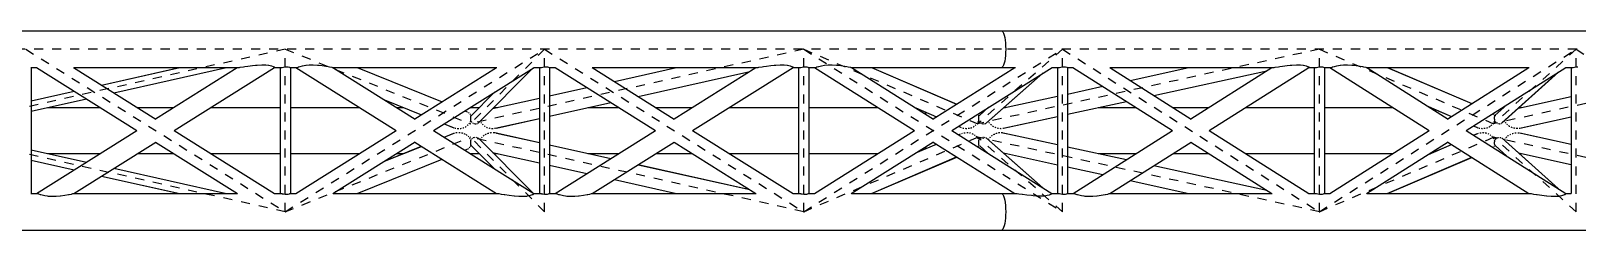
# Model space of a CAD drawing. Header units: millimetres. Extents: x 149919 to 150445, y 136651 to 136866.
# Drawn here: x 150408.03 to 150425.13, y 136757.47 to 136759.68 of the extents above; entities that cross this region are included whole.
import ezdxf

# ---------------------------------------------------------------- set-up
doc = ezdxf.new("R2010")
doc.units = ezdxf.units.MM
doc.header["$LTSCALE"] = 0.25
doc.linetypes.add('CENTER', pattern=[50.8, 31.75, -6.35, 6.35, -6.35])
doc.linetypes.add('XKITLINE00', pattern=[0])

# ---------------------------------------------------------------- blocks, each defined once
blk = doc.blocks.new('çatıı')
at = {"color": 8, "linetype": 'XKITLINE00'}
for p, q in [((26261.4, 10930.6), (27695.3, 10930.6)), ((27695.3, 10930.6), (27696.2, 10930.3)), ((27695.3, 10930.6), (27696.2, 10930.3)), ((27695.3, 10930.6), (29067.3, 10930.6)), ((27696.2, 10930.3), (27697, 10929.4)), ((27696.2, 10930.3), (27697, 10929.4)), ((27697, 10929.4), (27697.7, 10927.9)), ((27697, 10929.4), (27697.7, 10927.9)), ((27697.7, 10927.9), (27698.4, 10925.8)), ((27697.7, 10927.9), (27698.4, 10925.8)), ((27698.4, 10925.8), (27699, 10923.3)), ((27699, 10923.3), (27699.5, 10920.4)), ((27699.5, 10920.4), (27699.8, 10917.2)), ((27699.8, 10917.2), (27700, 10913.8)), ((27700, 10913.8), (27700.1, 10910.3)), ((27698.4, 10894.7), (27697.7, 10892.7)), ((27698.4, 10894.7), (27697.7, 10892.7)), ((27699, 10897.2), (27698.4, 10894.7)), ((27699.5, 10900.1), (27699, 10897.2)), ((27699.8, 10903.3), (27699.5, 10900.1)), ((27700, 10906.7), (27699.8, 10903.3)), ((27700.1, 10910.3), (27700, 10906.7)), ((26621.7, 10890.1), (26622, 10890)), ((26622, 10890.1), (26622, 10750.5)), ((26622, 10890), (26628.3, 10890)), ((26622, 10890), (26622, 10750.6)), ((26628.1, 10890), (26739.1, 10820.3)), ((26669.1, 10890), (26759.9, 10833)), ((26669.2, 10890), (26850.8, 10890)), ((26699.9, 10870.6), (26786.3, 10890)), ((26700, 10870.6), (26786.4, 10890)), ((26713.6, 10862.1), (26838.3, 10890)), ((26759.7, 10833.2), (26850.1, 10889.9)), ((26780.2, 10820.3), (26891.2, 10889.9)), ((26850.1, 10889.9), (26850.2, 10890)), ((26850.1, 10889.9), (26850.2, 10889.9)), ((26850.2, 10889.9), (26851.1, 10890)), ((26851.1, 10890), (26852.6, 10890.2)), ((26852.6, 10890.2), (26853.4, 10890.4)), ((26853.4, 10890.4), (26857.1, 10890.9)), ((26857.1, 10890.9), (26858.5, 10891.1)), ((26858.5, 10891.1), (26861.7, 10891.7)), ((26861.7, 10891.7), (26866.8, 10892.3)), ((26866.8, 10892.3), (26870.2, 10892.6)), ((26870.2, 10892.6), (26872.1, 10892.8)), ((26872.1, 10892.8), (26877.1, 10893.1)), ((26877.1, 10893.1), (26881.5, 10893)), ((26881.5, 10893), (26884.6, 10892.6)), ((26884.6, 10892.6), (26885, 10892.6)), ((26885, 10892.6), (26887.9, 10892)), ((26887.9, 10892), (26889.7, 10891.3)), ((26889.7, 10891.3), (26889.8, 10891.1)), ((26889.8, 10891.1), (26890.9, 10890.7)), ((26890.9, 10890.7), (26891.1, 10890.2)), ((26891.1, 10890.2), (26891.3, 10890.1)), ((26891.3, 10890.1), (26891.2, 10889.9)), ((26891.2, 10890), (26897.6, 10890)), ((26897.4, 10890), (26897.4, 10750.6)), ((26897.4, 10890), (26897.4, 10750.6)), ((26897.4, 10890), (26897.6, 10889.9)), ((26897.6, 10889.9), (26898.4, 10890.1)), ((26897.6, 10889.9), (26897.6, 10889.9)), ((26898.4, 10890.1), (26899.6, 10890.2)), ((26899.6, 10890.2), (26899.7, 10890.2)), ((26899.7, 10890.2), (26901.3, 10890.5)), ((26901.3, 10890.5), (26903.1, 10890.7)), ((26903.1, 10890.7), (26904.8, 10890.8)), ((26904.8, 10890.8), (26906.4, 10890.6)), ((26906.4, 10890.6), (26907.7, 10890.4)), ((26907.7, 10890.4), (26908.1, 10890.2)), ((26908.1, 10890.2), (26908.5, 10890.1)), ((26908.5, 10890.1), (26908.8, 10890)), ((26908.8, 10890.1), (26908.8, 10750.5)), ((26908.8, 10890), (26915.4, 10890)), ((26908.8, 10890), (26908.8, 10750.6)), ((26914.8, 10890), (27025.9, 10820.3)), ((26914.9, 10890), (26915.2, 10889.9)), ((26915.2, 10889.9), (26916.2, 10890.1)), ((26915.2, 10889.9), (26915.2, 10889.9)), ((26916.2, 10890.1), (26916.6, 10890.2)), ((26916.6, 10890.2), (26917.7, 10890.7)), ((26917.7, 10890.7), (26919.6, 10891.1)), ((26919.6, 10891.1), (26919.8, 10891.3)), ((26919.8, 10891.3), (26922.4, 10892)), ((26922.4, 10892), (26925.8, 10892.6)), ((26925.8, 10892.6), (26926.3, 10892.6)), ((26926.3, 10892.6), (26929.6, 10893)), ((26929.6, 10893), (26934.1, 10893.1)), ((26934.1, 10893.1), (26939, 10892.8)), ((26939, 10892.8), (26940.7, 10892.6)), ((26940.7, 10892.6), (26943.8, 10892.3)), ((26943.8, 10892.3), (26948.2, 10891.7)), ((26948.2, 10891.7), (26950.8, 10891.1)), ((26950.8, 10891.1), (26952, 10890.9)), ((26952, 10890.9), (26954.6, 10890.4)), ((26954.6, 10890.4), (26955.1, 10890.2)), ((26955.1, 10890.2), (26955.9, 10890)), ((26955.9, 10890), (27046.9, 10832.9)), ((26956, 10890), (27137.2, 10890)), ((26982.8, 10890), (27076.7, 10852.2)), ((27046.5, 10833.2), (27136.9, 10890)), ((27067, 10820.3), (27178.3, 10890.1)), ((27176.9, 10889.3), (27116.8, 10828.7)), ((27177, 10889.3), (27117.6, 10829.5)), ((27178.1, 10890), (27184.4, 10890)), ((27184.2, 10890), (27184.2, 10750.6)), ((27184.2, 10890), (27184.2, 10750.6)), ((27184.2, 10890), (27184.4, 10889.9)), ((27184.4, 10889.9), (27185.2, 10890.1)), ((27184.4, 10889.9), (27184.4, 10889.9)), ((27185.2, 10890.1), (27186.4, 10890.2)), ((27186.4, 10890.2), (27186.5, 10890.2)), ((27186.5, 10890.2), (27188.1, 10890.5)), ((27188.1, 10890.5), (27189.9, 10890.7)), ((27189.9, 10890.7), (27191.6, 10890.8)), ((27191.6, 10890.8), (27193.2, 10890.6)), ((27193.2, 10890.6), (27194.5, 10890.4)), ((27194.5, 10890.4), (27194.9, 10890.2)), ((27194.9, 10890.2), (27195.3, 10890.1)), ((27195.3, 10890.1), (27195.6, 10890)), ((27195.6, 10890.1), (27195.6, 10750.5)), ((27195.6, 10890), (27201.9, 10890)), ((27195.6, 10890), (27195.6, 10750.6)), ((27201.6, 10890), (27312.7, 10820.3)), ((27242.7, 10890), (27333.5, 10833)), ((27242.7, 10890), (27424.3, 10890)), ((27267.2, 10874.6), (27335.8, 10890)), ((27293.5, 10858.1), (27417, 10885.8)), ((27293.5, 10858.1), (27416.9, 10885.7)), ((27333.2, 10833.2), (27423.7, 10889.9)), ((27353.8, 10820.3), (27464.8, 10889.9)), ((27423.7, 10889.9), (27423.8, 10890)), ((27423.7, 10889.9), (27423.8, 10889.9)), ((27423.8, 10889.9), (27424.7, 10890)), ((27424.7, 10890), (27426.2, 10890.2)), ((27426.2, 10890.2), (27427, 10890.4)), ((27427, 10890.4), (27430.7, 10890.9)), ((27430.7, 10890.9), (27432.1, 10891.1)), ((27432.1, 10891.1), (27435.3, 10891.7)), ((27435.3, 10891.7), (27440.4, 10892.3)), ((27440.4, 10892.3), (27443.8, 10892.6)), ((27443.8, 10892.6), (27445.7, 10892.8)), ((27445.7, 10892.8), (27450.7, 10893.1)), ((27450.7, 10893.1), (27455.1, 10893)), ((27455.1, 10893), (27458.2, 10892.6)), ((27458.2, 10892.6), (27458.6, 10892.6)), ((27458.6, 10892.6), (27461.5, 10892)), ((27461.5, 10892), (27463.3, 10891.3)), ((27463.3, 10891.3), (27463.4, 10891.1)), ((27463.4, 10891.1), (27464.5, 10890.7)), ((27464.5, 10890.7), (27464.7, 10890.2)), ((27464.7, 10890.2), (27464.9, 10890.1)), ((27464.9, 10890.1), (27464.8, 10889.9)), ((27464.8, 10890), (27471.2, 10890)), ((27470.9, 10890), (27470.9, 10750.6)), ((27470.9, 10890), (27470.9, 10750.6)), ((27471, 10890), (27471.2, 10889.9)), ((27471.2, 10889.9), (27472, 10890.1)), ((27471.2, 10889.9), (27471.2, 10889.9)), ((27472, 10890.1), (27473.2, 10890.2)), ((27473.2, 10890.2), (27473.3, 10890.2)), ((27473.3, 10890.2), (27474.9, 10890.5)), ((27474.9, 10890.5), (27476.6, 10890.7)), ((27476.6, 10890.7), (27478.4, 10890.8)), ((27478.4, 10890.8), (27480, 10890.6)), ((27480, 10890.6), (27481.3, 10890.4)), ((27481.3, 10890.4), (27481.7, 10890.2)), ((27481.7, 10890.2), (27482.1, 10890.1)), ((27482.1, 10890.1), (27482.3, 10890)), ((27482.3, 10890.1), (27482.3, 10750.5)), ((27482.3, 10890), (27489, 10890)), ((27482.3, 10890), (27482.3, 10750.6)), ((27488.4, 10890), (27599.2, 10820.3)), ((27488.5, 10890), (27488.8, 10889.9)), ((27488.8, 10889.9), (27489.8, 10890.1)), ((27488.8, 10889.9), (27488.8, 10889.9)), ((27489.8, 10890.1), (27490.2, 10890.1)), ((27490.2, 10890.1), (27491.3, 10890.6)), ((27491.3, 10890.6), (27493.1, 10891)), ((27493.1, 10891), (27493.5, 10891.2)), ((27493.5, 10891.2), (27496.2, 10891.9)), ((27496.2, 10891.9), (27499.6, 10892.5)), ((27499.6, 10892.5), (27503.5, 10892.9)), ((27503.5, 10892.9), (27508, 10893)), ((27508, 10893), (27512.9, 10892.7)), ((27512.9, 10892.7), (27514.3, 10892.5)), ((27514.3, 10892.5), (27517.6, 10892.2)), ((27517.6, 10892.2), (27522.1, 10891.5)), ((27522.1, 10891.5), (27524.3, 10891)), ((27524.3, 10891), (27525.8, 10890.8)), ((27525.8, 10890.8), (27528.3, 10890.3)), ((27528.3, 10890.3), (27528.7, 10890.1)), ((27528.7, 10890.1), (27529.4, 10890)), ((27529.4, 10890), (27620.3, 10832.9)), ((27529.5, 10890), (27695.3, 10890)), ((27551.6, 10890), (27645.8, 10849.6)), ((27551.8, 10890), (27645.9, 10849.6)), ((27619.7, 10833.2), (27710, 10890)), ((27640.3, 10820.3), (27751.3, 10890.1)), ((27678.4, 10828.5), (27741.3, 10883.8)), ((27678.8, 10828.7), (27741.6, 10884)), ((27695.3, 10890), (27696.2, 10890.3)), ((27695.3, 10890), (27696.2, 10890.3)), ((27695.3, 10890), (27710.8, 10890)), ((27697, 10891.2), (27696.2, 10890.3)), ((27697, 10891.2), (27696.2, 10890.3)), ((27697.7, 10892.7), (27697, 10891.2)), ((27697.7, 10892.7), (27697, 10891.2)), ((27751.1, 10890), (27757.4, 10890)), ((27757.2, 10890), (27757.2, 10750.6)), ((27757.2, 10890), (27757.4, 10889.9)), ((27757.2, 10890), (27757.2, 10750.6)), ((27757.4, 10889.9), (27758.2, 10890)), ((27757.4, 10889.9), (27757.4, 10889.9)), ((27758.2, 10890), (27759.5, 10890.2)), ((27759.5, 10890.2), (27761.1, 10890.5)), ((27761.1, 10890.5), (27762.9, 10890.7)), ((27762.9, 10890.7), (27764.6, 10890.8)), ((27764.6, 10890.8), (27766.2, 10890.7)), ((27766.2, 10890.7), (27767.5, 10890.4)), ((27767.5, 10890.4), (27768, 10890.2)), ((27768, 10890.2), (27768.3, 10890.2)), ((27768.3, 10890.2), (27768.6, 10890)), ((27768.6, 10890.1), (27768.6, 10750.4)), ((27768.6, 10890), (27768.6, 10750.5)), ((27768.6, 10890), (27774.7, 10890)), ((27774.5, 10890), (27884.5, 10820.3)), ((27815.2, 10890), (27905.2, 10833)), ((27815.3, 10890), (27995.2, 10890)), ((27837.7, 10875.8), (27902.7, 10890)), ((27864, 10859.1), (27989, 10886.4)), ((27864, 10859.1), (27988.9, 10886.4)), ((27904.9, 10833.2), (27994.5, 10889.9)), ((27925.3, 10820.3), (28035.3, 10889.9)), ((27994.5, 10889.9), (27994.6, 10890)), ((27994.5, 10889.9), (27994.6, 10889.9)), ((27994.6, 10889.9), (27995.6, 10890)), ((27995.6, 10890), (27997.2, 10890.2)), ((27997.2, 10890.2), (27998, 10890.4)), ((27998, 10890.4), (28001.7, 10890.9)), ((28001.7, 10890.9), (28003.2, 10891.1)), ((28003.2, 10891.1), (28006.3, 10891.7)), ((28006.3, 10891.7), (28011.5, 10892.3)), ((28011.5, 10892.3), (28014.8, 10892.6)), ((28014.8, 10892.6), (28016.7, 10892.8)), ((28016.7, 10892.8), (28021.7, 10893.1)), ((28021.7, 10893.1), (28026.1, 10893)), ((28026.1, 10893), (28029.1, 10892.6)), ((28029.1, 10892.6), (28029.5, 10892.6)), ((28029.5, 10892.6), (28032.3, 10892)), ((28032.3, 10892), (28034, 10891.3)), ((28034, 10891.3), (28034.1, 10891.1)), ((28034.1, 10891.1), (28035.2, 10890.7)), ((28035.2, 10890.7), (28035.3, 10890.2)), ((28035.3, 10890.2), (28035.5, 10890.1)), ((28035.3, 10889.9), (28035.5, 10890.1)), ((28035.3, 10890), (28041.5, 10890)), ((28041.3, 10890), (28041.3, 10750.6)), ((28041.3, 10890), (28041.3, 10750.6)), ((28041.4, 10890), (28041.5, 10889.9)), ((28041.5, 10889.9), (28041.6, 10889.9)), ((28041.6, 10889.9), (28042.4, 10890)), ((28042.4, 10890), (28043.7, 10890.2)), ((28043.7, 10890.2), (28045.2, 10890.5)), ((28045.2, 10890.5), (28047, 10890.7)), ((28047, 10890.7), (28048.8, 10890.8)), ((28048.8, 10890.8), (28050.4, 10890.7)), ((28050.4, 10890.7), (28051.6, 10890.4)), ((28051.6, 10890.4), (28052.2, 10890.2)), ((28052.2, 10890.2), (28052.4, 10890.2)), ((28052.4, 10890.2), (28052.7, 10890)), ((28052.7, 10890.1), (28052.7, 10750.4)), ((28052.7, 10890), (28052.7, 10750.5)), ((28052.7, 10890), (28059.3, 10890)), ((28058.6, 10890), (28168.6, 10820.3)), ((28058.7, 10890), (28059.1, 10889.9)), ((28059.1, 10889.9), (28060.1, 10890.1)), ((28059.1, 10889.9), (28059.1, 10889.9)), ((28060.1, 10890.1), (28060.6, 10890.2)), ((28060.6, 10890.2), (28061.7, 10890.7)), ((28061.7, 10890.7), (28063.6, 10891.1)), ((28063.6, 10891.1), (28063.9, 10891.3)), ((28063.9, 10891.3), (28066.5, 10892)), ((28066.5, 10892), (28069.9, 10892.6)), ((28069.9, 10892.6), (28070.4, 10892.6)), ((28070.4, 10892.6), (28073.7, 10893)), ((28073.7, 10893), (28078.2, 10893.1)), ((28078.2, 10893.1), (28083, 10892.8)), ((28083, 10892.8), (28084.7, 10892.6)), ((28084.7, 10892.6), (28087.7, 10892.3)), ((28087.7, 10892.3), (28092.1, 10891.7)), ((28092.1, 10891.7), (28094.6, 10891.1)), ((28094.6, 10891.1), (28095.8, 10890.9)), ((28095.8, 10890.9), (28098.3, 10890.4)), ((28098.3, 10890.4), (28098.7, 10890.2)), ((28098.7, 10890.2), (28099.4, 10890)), ((28099.4, 10890), (28189.6, 10832.9)), ((28099.5, 10890), (28279, 10890)), ((28122.1, 10890), (28215.5, 10850)), ((28122.3, 10890), (28215.6, 10850)), ((28189.1, 10833.2), (28278.7, 10890)), ((28209.5, 10820.3), (28319.8, 10890.1)), ((28249, 10828.6), (28311.2, 10884.7)), ((28249.4, 10828.9), (28311.5, 10884.8)), ((28319.6, 10890), (28325.7, 10890)), ((28325.5, 10890), (28325.7, 10889.9)), ((28325.5, 10890), (28325.5, 10750.6)), ((28325.5, 10890), (28325.5, 10750.6)), ((28325.7, 10889.9), (28326.6, 10890)), ((28325.7, 10889.9), (28325.7, 10889.9)), ((28326.6, 10890), (28327.8, 10890.2)), ((28327.8, 10890.2), (28329.4, 10890.5)), ((28329.4, 10890.5), (28331.2, 10890.7)), ((28331.2, 10890.7), (28332.9, 10890.8)), ((26622, 10853.2), (26669.7, 10863.9)), ((26622, 10853.2), (26669.7, 10863.9)), ((27134.6, 10862.7), (27108.4, 10836.3)), ((27195.6, 10858.6), (27236.9, 10867.8)), ((27768.6, 10860.7), (27807.4, 10869.2)), ((26622, 10841.6), (26683.3, 10855.3)), ((26640.3, 10845.7), (26698.6, 10845.7)), ((26739.7, 10845.7), (26779.6, 10845.7)), ((26820.7, 10845.7), (26897.4, 10845.7)), ((26908.8, 10845.7), (26985.4, 10845.7)), ((27012.8, 10854.3), (27053.8, 10837.8)), ((27012.9, 10854.2), (27053.8, 10837.8)), ((27026.6, 10845.7), (27034.2, 10845.7)), ((27107.5, 10845.7), (27117.7, 10845.7)), ((27132.5, 10844.5), (27184.2, 10856)), ((27133.7, 10845.7), (27137.8, 10845.7)), ((27195.6, 10836.2), (27263.2, 10851.3)), ((27195.6, 10836.2), (27263.2, 10851.3)), ((27238, 10845.7), (27272.2, 10845.7)), ((27313.3, 10845.7), (27353.2, 10845.7)), ((27394.3, 10845.7), (27470.9, 10845.7)), ((27482.3, 10845.7), (27558.8, 10845.7)), ((27600.7, 10845.2), (27623.4, 10835.5)), ((27671, 10837), (27681.2, 10846)), ((27680.7, 10845.7), (27680.8, 10845.7)), ((27697.5, 10845.2), (27757.2, 10858.2)), ((27698.1, 10845.7), (27699.8, 10845.7)), ((27768.6, 10838.3), (27833.6, 10852.5)), ((27768.6, 10838.3), (27833.7, 10852.5)), ((27802.4, 10845.7), (27844.4, 10845.7)), ((27885.2, 10845.7), (27924.6, 10845.7)), ((27965.4, 10845.7), (28041.3, 10845.7)), ((28052.7, 10845.7), (28128.5, 10845.7)), ((28167.7, 10846.8), (28193.2, 10835.9)), ((28168.1, 10846.5), (28193.1, 10835.8)), ((28169.4, 10845.7), (28170.1, 10845.7)), ((28241.6, 10837.1), (28254.5, 10848.8)), ((28249.6, 10845.7), (28251.1, 10845.7)), ((28267.4, 10845), (28325.5, 10857.8)), ((28268.1, 10845.7), (28270.2, 10845.7)), ((27078.8, 10827.7), (27088.2, 10823.9)), ((27078.9, 10827.7), (27089.7, 10823.4)), ((27101.7, 10842.1), (27104.3, 10841)), ((27104.3, 10841), (27104.8, 10840.8)), ((27104.4, 10825.7), (27104.9, 10826.1)), ((27105, 10826.1), (27104.9, 10826.1)), ((27105.4, 10826.5), (27105, 10826.1)), ((27105.7, 10840.2), (27106.2, 10839.9)), ((27106.2, 10839.9), (27106.4, 10839.6)), ((27106.7, 10828), (27106.3, 10827.5)), ((27106.4, 10839.6), (27106.5, 10839.6)), ((27107, 10828.5), (27106.7, 10828)), ((27107.2, 10838.8), (27107.6, 10838.4)), ((27107.6, 10838.4), (27107.8, 10838)), ((27107.8, 10829.9), (27107.6, 10829.6)), ((27107.9, 10830.1), (27107.8, 10829.9)), ((27108, 10834.9), (27107.9, 10834.3)), ((27107.9, 10834.3), (27107.9, 10833.8)), ((27107.9, 10833.8), (27107.9, 10833.6)), ((27107.9, 10833.6), (27107.9, 10833.4)), ((27107.9, 10833.4), (27108, 10832.7)), ((27108.1, 10830.7), (27107.9, 10830.1)), ((27108.1, 10835.5), (27108, 10835.3)), ((27108, 10835.3), (27108, 10835.1)), ((27108, 10835.1), (27108, 10834.9)), ((27108, 10833), (27108, 10832.6)), ((27108, 10832.5), (27108, 10832)), ((27108, 10832), (27108.1, 10831.6)), ((27108.2, 10835.7), (27108.1, 10835.5)), ((27108.1, 10831.7), (27108.1, 10831.5)), ((27108.1, 10831.5), (27108.4, 10830.8)), ((27108.2, 10837.1), (27108.4, 10836.8)), ((27108.3, 10836.1), (27108.2, 10835.7)), ((27108.2, 10831.2), (27108.4, 10830.8)), ((27108.4, 10836.2), (27108.3, 10836.1)), ((27108.4, 10836.8), (27108.5, 10836.6)), ((27108.4, 10836.3), (27108.4, 10836.2)), ((27108.5, 10836.6), (27108.5, 10836.4)), ((27108.8, 10830.1), (27108.9, 10829.9)), ((27108.9, 10829.9), (27109, 10829.9)), ((27109, 10829.9), (27109.5, 10829.5)), ((27110.1, 10828.9), (27110.3, 10828.7)), ((27110.3, 10828.7), (27110.9, 10828.4)), ((27111.7, 10828), (27111.9, 10827.9)), ((27111.9, 10827.9), (27112.5, 10827.8)), ((27113.4, 10827.7), (27113.6, 10827.7)), ((27113.6, 10827.7), (27114.2, 10827.8)), ((27115.1, 10827.9), (27115.3, 10827.9)), ((27115.3, 10827.9), (27115.9, 10828.2)), ((27116.6, 10828.6), (27116.8, 10828.7)), ((27118.7, 10830.6), (27118.7, 10830.5)), ((27119.4, 10829.4), (27119.7, 10828.9)), ((27119.7, 10828.9), (27120.2, 10828.4)), ((27121.1, 10827.3), (27121.6, 10826.8)), ((27121.6, 10826.8), (27122.2, 10826.4)), ((27135.3, 10822.7), (27184.2, 10833.7)), ((27136.7, 10823), (27184.2, 10833.6)), ((27610.9, 10840.8), (27611.5, 10838.4)), ((27610.9, 10840.8), (27611.5, 10838.4)), ((27666.2, 10825.7), (27666.8, 10826.1)), ((27667.2, 10826.6), (27666.8, 10826.2)), ((27666.8, 10826.2), (27666.8, 10826.1)), ((27668.5, 10828), (27668.1, 10827.6)), ((27668.8, 10828.6), (27668.5, 10828)), ((27669.2, 10838.5), (27669.5, 10838)), ((27669.2, 10838.5), (27669.2, 10838.5)), ((27669.6, 10830), (27669.4, 10829.6)), ((27669.7, 10830.2), (27669.6, 10830)), ((27669.9, 10830.7), (27669.7, 10830.2)), ((27669.9, 10834.6), (27669.8, 10833.7)), ((27669.8, 10833.7), (27669.9, 10833.3)), ((27669.9, 10837.1), (27670, 10836.8)), ((27670, 10835.4), (27669.9, 10835.2)), ((27669.9, 10835.2), (27669.9, 10835)), ((27669.9, 10835), (27669.9, 10834.8)), ((27669.9, 10834.8), (27669.9, 10834.3)), ((27669.9, 10833.5), (27669.9, 10833.3)), ((27669.9, 10833.3), (27670, 10832.6)), ((27669.9, 10833.3), (27669.9, 10833.3)), ((27669.9, 10833), (27669.9, 10832.6)), ((27669.9, 10832.5), (27670, 10831.9)), ((27670, 10836.8), (27670.1, 10836.7)), ((27670.1, 10835.6), (27670, 10835.4)), ((27670, 10831.9), (27670.1, 10831.5)), ((27670.1, 10836.7), (27670.2, 10836.2)), ((27670.2, 10836.1), (27670.1, 10836)), ((27670.1, 10836), (27670.1, 10835.6)), ((27670.1, 10831.7), (27670.1, 10831.4)), ((27670.1, 10831.4), (27670.2, 10831.1)), ((27670.2, 10836.3), (27670.2, 10836.1)), ((27670.2, 10836.3), (27670.3, 10836.3)), ((27670.2, 10831.1), (27670.4, 10830.8)), ((27670.8, 10836.8), (27670.6, 10836.6)), ((27671, 10837), (27670.8, 10836.8)), ((27670.9, 10830.1), (27671, 10830)), ((27671, 10830), (27671, 10829.9)), ((27671, 10829.9), (27671.5, 10829.5)), ((27672.1, 10828.9), (27672.3, 10828.7)), ((27672.3, 10828.7), (27672.9, 10828.4)), ((27673.7, 10828), (27673.9, 10827.9)), ((27673.9, 10827.9), (27674.6, 10827.8)), ((27675.4, 10827.7), (27675.7, 10827.7)), ((27675.7, 10827.7), (27676.3, 10827.8)), ((27677.1, 10827.9), (27677.3, 10827.9)), ((27677.3, 10827.9), (27677.9, 10828.2)), ((27678.6, 10828.6), (27678.8, 10828.7)), ((27681.5, 10829.4), (27681.8, 10828.9)), ((27681.8, 10828.9), (27682.3, 10828.4)), ((27683.2, 10827.4), (27683.7, 10826.9)), ((27683.7, 10826.9), (27684.3, 10826.4)), ((27697.5, 10822.8), (27757.2, 10835.8)), ((27699, 10823.1), (27757.2, 10835.8)), ((28236.8, 10825.7), (28237.4, 10826.1)), ((28237.8, 10826.6), (28237.4, 10826.2)), ((28237.4, 10826.2), (28237.4, 10826.1)), ((28239.1, 10828), (28238.7, 10827.6)), ((28239.4, 10828.6), (28239.1, 10828)), ((28239.5, 10838.8), (28239.8, 10838.5)), ((28239.8, 10838.5), (28240.1, 10838)), ((28240.2, 10830), (28240, 10829.6)), ((28240.3, 10830.2), (28240.2, 10830)), ((28240.5, 10830.7), (28240.3, 10830.2)), ((28240.5, 10834.7), (28240.4, 10833.8)), ((28240.4, 10833.8), (28240.5, 10833.5)), ((28240.5, 10837.1), (28240.6, 10836.8)), ((28240.6, 10835.5), (28240.5, 10835.3)), ((28240.5, 10835.3), (28240.5, 10835.1)), ((28240.5, 10835.1), (28240.5, 10835)), ((28240.5, 10835), (28240.5, 10834.4)), ((28240.5, 10833.6), (28240.5, 10833.4)), ((28240.5, 10833.4), (28240.6, 10832.7)), ((28240.5, 10833.1), (28240.6, 10832.6)), ((28240.6, 10836.8), (28240.7, 10836.7)), ((28240.7, 10835.7), (28240.6, 10835.5)), ((28240.6, 10832.4), (28240.6, 10832)), ((28240.6, 10832), (28240.7, 10831.6)), ((28240.7, 10836.7), (28240.8, 10836.3)), ((28240.8, 10836.1), (28240.7, 10835.7)), ((28240.7, 10831.8), (28240.7, 10831.5)), ((28240.7, 10831.5), (28240.8, 10831.2)), ((28240.8, 10836.4), (28240.8, 10836.2)), ((28240.8, 10836.2), (28240.8, 10836.1)), ((28240.8, 10831.3), (28240.8, 10831.3)), ((28240.8, 10831.2), (28241, 10830.9)), ((28241.4, 10836.9), (28241.3, 10836.7)), ((28241.6, 10837.1), (28241.4, 10836.9)), ((28241.5, 10830.2), (28241.6, 10830.1)), ((28241.6, 10830.1), (28241.6, 10830)), ((28241.6, 10830), (28242.1, 10829.6)), ((28242.8, 10829), (28242.9, 10828.8)), ((28242.9, 10828.8), (28243.5, 10828.5)), ((28244.3, 10828.2), (28244.6, 10828.1)), ((28244.6, 10828.1), (28245.2, 10828)), ((28246, 10827.8), (28246.3, 10827.8)), ((28246.3, 10827.8), (28246.9, 10827.9)), ((28247.7, 10828), (28248, 10828.1)), ((28248, 10828.1), (28248.5, 10828.4)), ((28249.2, 10828.8), (28249.4, 10828.9)), ((28251.6, 10830.8), (28251.7, 10830.6)), ((28252.5, 10829.5), (28252.8, 10829)), ((28252.8, 10829), (28253.3, 10828.4)), ((28254.2, 10827.5), (28254.7, 10827)), ((28254.7, 10827), (28255.3, 10826.5)), ((28268.7, 10823), (28325.5, 10835.4)), ((28270.1, 10823.2), (28325.5, 10835.4)), ((26628.1, 10750.6), (26739.1, 10820.3)), ((26780.2, 10820.3), (26891.3, 10750.5)), ((26914.8, 10750.6), (27025.9, 10820.3)), ((27067, 10820.3), (27178.2, 10750.5)), ((27078.8, 10812.9), (27088.2, 10816.6)), ((27078.9, 10812.8), (27089.6, 10817.2)), ((27088.2, 10823.9), (27088.7, 10823.7)), ((27089.6, 10817.2), (27090.4, 10817.3)), ((27090.4, 10823.2), (27091.1, 10823)), ((27091.1, 10823), (27091.9, 10822.9)), ((27091.9, 10817.7), (27092.7, 10817.9)), ((27092.7, 10817.9), (27093.4, 10817.9)), ((27093.4, 10822.6), (27094.2, 10822.5)), ((27094.2, 10822.5), (27095, 10822.6)), ((27095, 10818), (27095.8, 10818)), ((27095.8, 10818), (27096.5, 10817.9)), ((27096.5, 10822.6), (27097.3, 10822.6)), ((27097.3, 10822.6), (27098, 10822.8)), ((27098, 10817.7), (27098.8, 10817.6)), ((27098.8, 10817.6), (27099.5, 10817.4)), ((27099.5, 10823.1), (27100.2, 10823.3)), ((27100.2, 10823.3), (27100.8, 10823.6)), ((27100.8, 10817), (27101.5, 10816.7)), ((27101.5, 10816.7), (27102.1, 10816.4)), ((27102.1, 10824.2), (27102.8, 10824.5)), ((27102.8, 10824.5), (27103.3, 10824.9)), ((27103.3, 10815.7), (27103.9, 10815.3)), ((27103.9, 10815.3), (27104.4, 10814.9)), ((27105.4, 10814), (27105.9, 10813.6)), ((27105.9, 10813.6), (27106.3, 10813.1)), ((27107, 10812), (27107.4, 10811.5)), ((27107.4, 10811.5), (27107.6, 10811)), ((27108.1, 10808.8), (27108, 10808.5)), ((27108.1, 10809.9), (27108.3, 10809.6)), ((27108.4, 10809.8), (27108.1, 10809.1)), ((27108.1, 10809.1), (27108.1, 10808.7)), ((27108.7, 10810.3), (27108.4, 10809.7)), ((27108.7, 10810.3), (27108.8, 10810.5)), ((27109.9, 10811.6), (27109.5, 10811.1)), ((27109.9, 10811.6), (27110.1, 10811.7)), ((27110.9, 10812.1), (27111.4, 10812.5)), ((27111.4, 10812.5), (27111.7, 10812.5)), ((27112.5, 10812.7), (27113.2, 10812.9)), ((27113.2, 10812.9), (27113.4, 10812.9)), ((27114.2, 10812.8), (27114.9, 10812.7)), ((27114.9, 10812.7), (27115.1, 10812.7)), ((27115.9, 10812.3), (27116.4, 10812.1)), ((27116.4, 10812.1), (27116.6, 10812)), ((27116.8, 10811.9), (27176.9, 10751.3)), ((27117.4, 10811.2), (27117.7, 10811)), ((27117.7, 10811), (27177, 10751.2)), ((27119, 10810.6), (27118.7, 10810)), ((27119.4, 10811.1), (27119, 10810.6)), ((27120.6, 10812.7), (27120.2, 10812.2)), ((27120.6, 10812.7), (27121.1, 10813.2)), ((27122.2, 10814.1), (27122.5, 10814.4)), ((27122.7, 10814.6), (27122.5, 10814.4)), ((27122.7, 10814.6), (27123.2, 10815)), ((27123.2, 10825.5), (27123.8, 10825.1)), ((27123.8, 10825.1), (27124.4, 10824.8)), ((27124.4, 10815.8), (27125, 10816.2)), ((27125, 10816.2), (27125.7, 10816.5)), ((27125.7, 10824.1), (27126.3, 10823.7)), ((27126.3, 10823.7), (27127, 10823.5)), ((27127, 10817), (27127.7, 10817.3)), ((27127.7, 10817.3), (27128.4, 10817.5)), ((27128.4, 10823.1), (27129.1, 10822.9)), ((27129.1, 10822.9), (27129.9, 10822.8)), ((27129.9, 10817.8), (27130.7, 10817.9)), ((27130.7, 10817.9), (27131.4, 10817.9)), ((27131.4, 10822.6), (27132.2, 10822.5)), ((27132.2, 10822.5), (27133, 10822.6)), ((27133, 10818), (27133.7, 10818)), ((27133.7, 10818), (27134.5, 10817.9)), ((27134.5, 10822.7), (27135.3, 10822.7)), ((27135.1, 10817.9), (27184.2, 10806.9)), ((27136.3, 10817.6), (27136.8, 10817.5)), ((27136.8, 10817.5), (27184.2, 10806.9)), ((27201.7, 10750.6), (27312.7, 10820.3)), ((27353.8, 10820.3), (27464.9, 10750.5)), ((27488.4, 10750.6), (27599.2, 10820.3)), ((27640.3, 10820.3), (27751.2, 10750.6)), ((27647.8, 10825), (27650.1, 10824)), ((27647.8, 10815.6), (27650.2, 10816.6)), ((27650.1, 10824), (27650.9, 10823.7)), ((27651.6, 10817.1), (27652.3, 10817.3)), ((27652.3, 10823.3), (27653.1, 10823)), ((27653.1, 10823), (27653.8, 10822.9)), ((27653.8, 10817.6), (27654.6, 10817.8)), ((27654.6, 10817.8), (27655.4, 10817.8)), ((27655.4, 10822.7), (27656.1, 10822.6)), ((27656.1, 10822.6), (27656.9, 10822.6)), ((27656.9, 10817.9), (27657.7, 10818)), ((27657.7, 10818), (27658.4, 10817.9)), ((27658.4, 10822.7), (27659.2, 10822.7)), ((27659.2, 10822.7), (27659.9, 10822.9)), ((27659.9, 10817.7), (27660.6, 10817.6)), ((27660.6, 10817.6), (27661.3, 10817.3)), ((27661.3, 10823.2), (27662.1, 10823.4)), ((27662.1, 10823.4), (27662.7, 10823.7)), ((27662.7, 10816.9), (27663.4, 10816.7)), ((27663.4, 10816.7), (27664, 10816.3)), ((27664, 10824.2), (27664.6, 10824.5)), ((27664.6, 10824.5), (27665.2, 10824.9)), ((27665.2, 10815.6), (27665.8, 10815.3)), ((27665.8, 10815.3), (27666.2, 10814.8)), ((27667.2, 10813.9), (27667.7, 10813.5)), ((27667.7, 10813.5), (27668.1, 10813)), ((27668.8, 10812), (27669.2, 10811.5)), ((27669.2, 10811.5), (27669.4, 10810.9)), ((27669.9, 10809.8), (27670.1, 10809.3)), ((27670.1, 10809.2), (27670, 10808.7)), ((27670.1, 10808.9), (27670, 10808.6)), ((27670.2, 10809.4), (27670.1, 10809.2)), ((27670.7, 10810.3), (27670.4, 10809.7)), ((27670.7, 10810.3), (27670.9, 10810.5)), ((27671.9, 10811.6), (27671.5, 10811.1)), ((27671.9, 10811.6), (27672.1, 10811.7)), ((27672.9, 10812.1), (27673.5, 10812.5)), ((27673.5, 10812.5), (27673.7, 10812.5)), ((27674.6, 10812.7), (27675.2, 10812.9)), ((27675.2, 10812.9), (27675.4, 10812.8)), ((27676.3, 10812.8), (27676.9, 10812.7)), ((27676.9, 10812.7), (27677.1, 10812.6)), ((27677.9, 10812.3), (27678.4, 10812.1)), ((27678.4, 10812.1), (27741.3, 10756.8)), ((27678.8, 10811.8), (27741.6, 10756.6)), ((27681.1, 10810.5), (27680.8, 10810.1)), ((27681.5, 10811.1), (27681.1, 10810.6)), ((27681.1, 10810.6), (27681.1, 10810.5)), ((27682.7, 10812.7), (27682.3, 10812.2)), ((27682.7, 10812.7), (27683.2, 10813.2)), ((27684.3, 10814.1), (27684.6, 10814.3)), ((27684.8, 10814.6), (27684.6, 10814.3)), ((27684.8, 10814.6), (27685.4, 10815)), ((27685.4, 10825.6), (27685.9, 10825.1)), ((27685.9, 10825.1), (27686.6, 10824.8)), ((27686.6, 10815.8), (27687.2, 10816.1)), ((27687.2, 10816.1), (27687.9, 10816.4)), ((27687.9, 10824.1), (27688.5, 10823.8)), ((27688.5, 10823.8), (27689.2, 10823.6)), ((27689.2, 10817), (27689.9, 10817.3)), ((27689.9, 10817.3), (27690.7, 10817.4)), ((27690.7, 10823.1), (27691.4, 10822.9)), ((27691.4, 10822.9), (27692.2, 10822.8)), ((27692.2, 10817.7), (27692.9, 10817.9)), ((27692.9, 10817.9), (27693.7, 10817.9)), ((27693.7, 10822.7), (27694.4, 10822.6)), ((27694.4, 10822.6), (27695.2, 10822.6)), ((27695.2, 10817.9), (27696, 10817.9)), ((27696, 10817.9), (27696.8, 10817.8)), ((27696.8, 10822.8), (27697.5, 10822.8)), ((27697.4, 10817.8), (27757.2, 10804.7)), ((27698.7, 10817.5), (27699.1, 10817.4)), ((27699.1, 10817.4), (27757.2, 10804.8)), ((27774.6, 10750.6), (27884.5, 10820.3)), ((27925.3, 10820.3), (28035.4, 10750.5)), ((28058.6, 10750.6), (28168.6, 10820.3)), ((28209.5, 10820.3), (28319.7, 10750.5)), ((28217.6, 10825.4), (28220.7, 10824)), ((28217.6, 10825.4), (28222.2, 10823.4)), ((28217.6, 10815.1), (28222.2, 10817.1)), ((28217.6, 10815.2), (28220.8, 10816.6)), ((28220.7, 10824), (28221.5, 10823.8)), ((28222.2, 10817.1), (28222.9, 10817.3)), ((28222.9, 10823.3), (28223.6, 10823)), ((28223.6, 10823), (28224.4, 10822.9)), ((28224.4, 10817.6), (28225.2, 10817.8)), ((28225.2, 10817.8), (28225.9, 10817.8)), ((28225.9, 10822.7), (28226.7, 10822.6)), ((28226.7, 10822.6), (28227.5, 10822.6)), ((28227.5, 10817.9), (28228.3, 10817.9)), ((28228.3, 10817.9), (28229, 10817.8)), ((28229, 10822.7), (28229.8, 10822.7)), ((28229.8, 10822.7), (28230.5, 10822.9)), ((28230.5, 10817.7), (28231.2, 10817.6)), ((28231.2, 10817.6), (28231.9, 10817.3)), ((28231.9, 10823.2), (28232.6, 10823.4)), ((28232.6, 10823.4), (28233.3, 10823.7)), ((28233.3, 10816.9), (28234, 10816.7)), ((28234, 10816.7), (28234.6, 10816.3)), ((28234.6, 10824.2), (28235.2, 10824.5)), ((28235.2, 10824.5), (28235.8, 10824.9)), ((28235.8, 10815.6), (28236.4, 10815.3)), ((28236.4, 10815.3), (28236.8, 10814.8)), ((28237.8, 10813.9), (28238.3, 10813.5)), ((28238.3, 10813.5), (28238.7, 10813)), ((28239.4, 10812), (28239.8, 10811.5)), ((28239.8, 10811.5), (28240, 10810.9)), ((28240.5, 10809.8), (28240.7, 10809.3)), ((28240.7, 10809), (28240.6, 10808.6)), ((28240.7, 10809.3), (28240.7, 10809.2)), ((28240.8, 10809.3), (28240.7, 10809)), ((28241.3, 10810.2), (28241, 10809.6)), ((28241.3, 10810.2), (28241.5, 10810.3)), ((28242.6, 10811.4), (28242.1, 10811)), ((28242.6, 10811.4), (28242.8, 10811.6)), ((28243.5, 10812), (28244.1, 10812.3)), ((28244.1, 10812.3), (28244.3, 10812.4)), ((28245.2, 10812.6), (28245.8, 10812.7)), ((28245.8, 10812.7), (28246, 10812.7)), ((28246.9, 10812.6), (28247.5, 10812.6)), ((28247.5, 10812.6), (28247.7, 10812.5)), ((28248.5, 10812.2), (28249.1, 10811.9)), ((28249.1, 10811.9), (28311.2, 10755.9)), ((28249.4, 10811.7), (28311.5, 10755.7)), ((28252, 10810.4), (28251.7, 10810)), ((28252.1, 10810.5), (28252, 10810.4)), ((28252.5, 10811), (28252.1, 10810.5)), ((28253.7, 10812.6), (28253.3, 10812.1)), ((28253.7, 10812.6), (28254.2, 10813.1)), ((28255.3, 10814), (28255.5, 10814.2)), ((28255.8, 10814.5), (28255.5, 10814.2)), ((28255.8, 10814.5), (28256.4, 10814.9)), ((28256.4, 10825.7), (28257, 10825.2)), ((28257, 10825.2), (28257.6, 10824.9)), ((28257.6, 10815.7), (28258.2, 10816)), ((28258.2, 10816), (28258.9, 10816.3)), ((28258.9, 10824.2), (28259.6, 10823.9)), ((28259.6, 10823.9), (28260.3, 10823.7)), ((28260.3, 10816.9), (28261, 10817.1)), ((28261, 10817.1), (28261.7, 10817.3)), ((28261.7, 10823.3), (28262.5, 10823.1)), ((28262.5, 10823.1), (28263.3, 10823)), ((28263.3, 10817.6), (28264, 10817.7)), ((28264, 10817.7), (28264.8, 10817.7)), ((28264.8, 10822.8), (28265.6, 10822.7)), ((28265.6, 10822.7), (28266.4, 10822.8)), ((28266.4, 10817.8), (28267.2, 10817.8)), ((28267.2, 10817.8), (28267.9, 10817.6)), ((28267.9, 10822.9), (28268.7, 10823)), ((28268.6, 10817.6), (28325.5, 10805.1)), ((28269.9, 10817.3), (28270.3, 10817.3)), ((28270.3, 10817.3), (28325.5, 10805.1)), ((26622, 10799), (26683.3, 10785.3)), ((26640.3, 10794.9), (26698.6, 10794.9)), ((26669.2, 10750.6), (26759.9, 10807.5)), ((26739.7, 10794.9), (26779.6, 10794.9)), ((26759.7, 10807.4), (26850.2, 10750.6)), ((26820.7, 10794.9), (26897.4, 10794.9)), ((26908.8, 10794.9), (26985.4, 10794.9)), ((26955.7, 10750.4), (27046.9, 10807.7)), ((27012.8, 10786.2), (27053.8, 10802.7)), ((27012.9, 10786.3), (27053.8, 10802.8)), ((27026.6, 10794.9), (27034.2, 10794.9)), ((27046.5, 10807.4), (27136.9, 10750.6)), ((27101.7, 10798.5), (27104.3, 10799.5)), ((27104.8, 10799.8), (27105.3, 10800)), ((27105.3, 10800), (27105.7, 10800.4)), ((27106.5, 10801), (27106.9, 10801.3)), ((27107.2, 10801.8), (27106.9, 10801.3)), ((27107.5, 10794.9), (27117.7, 10794.9)), ((27108.1, 10803), (27107.8, 10802.6)), ((27108, 10807.9), (27107.9, 10807.2)), ((27107.9, 10807.2), (27107.9, 10806.9)), ((27107.9, 10807), (27107.9, 10806.7)), ((27107.9, 10806.7), (27107.9, 10806.2)), ((27107.9, 10806.2), (27107.9, 10805.8)), ((27107.9, 10805.6), (27108, 10805.5)), ((27108, 10808.5), (27108, 10807.9)), ((27108, 10805.5), (27108, 10805.2)), ((27108, 10805.2), (27108.1, 10805.1)), ((27108.1, 10805.1), (27108.2, 10804.9)), ((27108.2, 10803.5), (27108.1, 10803)), ((27108.2, 10804.9), (27108.3, 10804.5)), ((27108.3, 10804.5), (27108.4, 10804.4)), ((27108.4, 10804.4), (27108.4, 10804.2)), ((27108.4, 10804.2), (27134.6, 10777.9)), ((27132.5, 10796.1), (27184.2, 10784.5)), ((27133.7, 10794.9), (27137.8, 10794.9)), ((27195.6, 10804.4), (27263.2, 10789.2)), ((27195.6, 10804.3), (27263.2, 10789.2)), ((27238, 10794.9), (27272.2, 10794.9)), ((27242.8, 10750.6), (27333.5, 10807.5)), ((27313.3, 10794.9), (27353.2, 10794.9)), ((27333.2, 10807.4), (27423.8, 10750.6)), ((27394.3, 10794.9), (27470.9, 10794.9)), ((27482.3, 10794.9), (27558.8, 10794.9)), ((27529.3, 10750.5), (27620.3, 10807.7)), ((27600.7, 10795.4), (27623.4, 10805.1)), ((27611.5, 10802.2), (27610.9, 10799.7)), ((27611.5, 10802.2), (27610.9, 10799.7)), ((27619.7, 10807.3), (27710, 10750.6)), ((27669.8, 10803), (27669.5, 10802.5)), ((27669.9, 10807.1), (27669.8, 10806.8)), ((27669.8, 10806.8), (27669.9, 10806.3)), ((27669.9, 10803.4), (27669.8, 10803)), ((27670, 10808.4), (27669.9, 10808.1)), ((27669.9, 10807.9), (27669.9, 10807.3)), ((27669.9, 10807.3), (27669.9, 10807.2)), ((27669.9, 10807.2), (27669.9, 10806.9)), ((27669.9, 10806.3), (27669.9, 10805.7)), ((27669.9, 10805.7), (27669.9, 10805.5)), ((27669.9, 10805.5), (27669.9, 10805.3)), ((27669.9, 10805.3), (27670, 10805.1)), ((27670, 10808.6), (27670, 10808)), ((27670, 10805.1), (27670.1, 10804.9)), ((27670.1, 10804.9), (27670.1, 10804.5)), ((27670.1, 10804.5), (27670.2, 10804.4)), ((27670.2, 10804.4), (27670.3, 10804.3)), ((27671, 10803.6), (27681.2, 10794.6)), ((27680.7, 10794.9), (27680.8, 10794.9)), ((27697.5, 10795.4), (27757.2, 10782.4)), ((27698.1, 10794.9), (27699.8, 10794.9)), ((27768.6, 10802.3), (27833.7, 10788)), ((27768.6, 10802.2), (27833.6, 10788)), ((27802.4, 10794.9), (27844.4, 10794.9)), ((27815.4, 10750.6), (27905.2, 10807.5)), ((27885.2, 10794.9), (27924.6, 10794.9)), ((27904.9, 10807.4), (27994.6, 10750.6)), ((27965.4, 10794.9), (28041.3, 10794.9)), ((28052.7, 10794.9), (28128.5, 10794.9)), ((28099.3, 10750.4), (28189.6, 10807.7)), ((28167.7, 10793.8), (28193.2, 10804.7)), ((28168.1, 10794), (28193.1, 10804.7)), ((28169.4, 10794.9), (28170.1, 10794.9)), ((28189.1, 10807.3), (28278.7, 10750.6)), ((28239.5, 10801.7), (28239.3, 10801.4)), ((28240.4, 10803), (28240.1, 10802.5)), ((28240.5, 10803.4), (28240.4, 10803)), ((28240.6, 10807.9), (28240.5, 10807.2)), ((28240.5, 10807.2), (28240.5, 10806.8)), ((28240.5, 10806.9), (28240.5, 10806.7)), ((28240.5, 10806.7), (28240.5, 10806.2)), ((28240.5, 10806.2), (28240.5, 10805.8)), ((28240.5, 10805.6), (28240.5, 10805.6)), ((28240.5, 10805.6), (28240.5, 10805.4)), ((28240.5, 10805.4), (28240.5, 10805.2)), ((28240.5, 10805.2), (28240.6, 10805)), ((28240.7, 10808.8), (28240.6, 10808.5)), ((28240.6, 10808.5), (28240.6, 10807.8)), ((28240.6, 10808.3), (28240.6, 10808.1)), ((28240.6, 10805), (28240.7, 10804.8)), ((28240.7, 10804.8), (28240.7, 10804.4)), ((28240.7, 10804.4), (28240.8, 10804.3)), ((28240.8, 10804.3), (28240.9, 10804.2)), ((28241.6, 10803.5), (28254.5, 10791.8)), ((28249.6, 10794.9), (28251.1, 10794.9)), ((28267.4, 10795.5), (28325.5, 10782.7)), ((28268.1, 10794.9), (28270.2, 10794.9)), ((26622, 10787.4), (26669.7, 10776.7)), ((26622, 10787.4), (26669.7, 10776.7)), ((26713.6, 10778.5), (26838.3, 10750.6)), ((26982.8, 10750.6), (27076.7, 10788.4)), ((27195.6, 10782), (27236.9, 10772.7)), ((27293.5, 10782.5), (27416.9, 10754.8)), ((27293.5, 10782.4), (27417, 10754.8)), ((27551.6, 10750.6), (27645.8, 10791)), ((27551.8, 10750.6), (27645.9, 10790.9)), ((27768.6, 10779.9), (27807.4, 10771.4)), ((27864, 10781.4), (27988.9, 10754.2)), ((27864, 10781.4), (27989, 10754.1)), ((28122.1, 10750.6), (28215.5, 10790.6)), ((28122.3, 10750.6), (28215.6, 10790.5)), ((26699.9, 10769.9), (26786.3, 10750.6)), ((26700, 10769.9), (26786.4, 10750.6)), ((27267.2, 10765.9), (27335.8, 10750.6)), ((27837.7, 10764.8), (27902.7, 10750.6)), ((26621.7, 10750.4), (26622, 10750.6)), ((26622, 10750.6), (26628.6, 10750.6)), ((26628.1, 10750.6), (26628.4, 10750.7)), ((26628.1, 10750.6), (26628.1, 10750.6)), ((26628.4, 10750.7), (26628.8, 10750.5)), ((26628.8, 10750.5), (26629.9, 10750.4)), ((26629.9, 10750.4), (26630.1, 10750.2)), ((26630.1, 10750.2), (26631.9, 10749.6)), ((26631.9, 10749.6), (26632.8, 10749.4)), ((26632.8, 10749.4), (26634.2, 10748.9)), ((26634.2, 10748.9), (26637.2, 10748.2)), ((26637.2, 10748.2), (26639.7, 10747.9)), ((26639.7, 10747.9), (26640.9, 10747.7)), ((26640.9, 10747.7), (26645, 10747.4)), ((26645, 10747.4), (26649.7, 10747.5)), ((26649.7, 10747.5), (26654.1, 10747.9)), ((26654.1, 10747.9), (26654.7, 10748)), ((26654.7, 10748), (26659.3, 10748.5)), ((26659.3, 10748.5), (26663.5, 10749.3)), ((26663.5, 10749.3), (26664.1, 10749.4)), ((26664.1, 10749.4), (26666.7, 10749.9)), ((26666.7, 10749.9), (26668.3, 10750.4)), ((26668.3, 10750.4), (26668.7, 10750.4)), ((26668.7, 10750.4), (26669.2, 10750.6)), ((26669.1, 10750.6), (26850.4, 10750.6)), ((26891.3, 10750.6), (26897.6, 10750.6)), ((26897.4, 10750.6), (26897.6, 10750.7)), ((26897.6, 10750.7), (26897.6, 10750.6)), ((26897.6, 10750.6), (26898.4, 10750.5)), ((26898.4, 10750.5), (26899.6, 10750.4)), ((26899.6, 10750.4), (26899.7, 10750.3)), ((26899.7, 10750.3), (26901.3, 10750)), ((26901.3, 10750), (26903.1, 10749.8)), ((26903.1, 10749.8), (26904.8, 10749.8)), ((26904.8, 10749.8), (26906.4, 10749.9)), ((26906.4, 10749.9), (26907.7, 10750.2)), ((26907.7, 10750.2), (26908.1, 10750.4)), ((26908.1, 10750.4), (26908.5, 10750.4)), ((26908.5, 10750.4), (26908.8, 10750.6)), ((26908.8, 10750.6), (26915.1, 10750.6)), ((26956, 10750.6), (27137.5, 10750.6)), ((27137, 10750.7), (27137, 10750.6)), ((27137, 10750.7), (27137.2, 10750.6)), ((27137.2, 10750.6), (27138.8, 10750.4)), ((27138.8, 10750.4), (27139.4, 10750.4)), ((27139.4, 10750.4), (27141.9, 10749.9)), ((27141.9, 10749.9), (27145.3, 10749.4)), ((27145.3, 10749.4), (27146, 10749.3)), ((27146, 10749.3), (27151, 10748.5)), ((27151, 10748.5), (27156.2, 10748)), ((27156.2, 10748), (27156.8, 10747.9)), ((27156.8, 10747.9), (27161.5, 10747.5)), ((27161.5, 10747.5), (27166.2, 10747.4)), ((27166.2, 10747.4), (27170.2, 10747.7)), ((27170.2, 10747.7), (27171.2, 10747.9)), ((27171.2, 10747.9), (27173.4, 10748.2)), ((27173.4, 10748.2), (27175.7, 10748.9)), ((27175.7, 10748.9), (27176.5, 10749.4)), ((27176.5, 10749.4), (27177.2, 10749.6)), ((27177.2, 10749.6), (27178, 10750.2)), ((27177.9, 10750.4), (27178.2, 10750.5)), ((27177.9, 10750.4), (27178, 10750.2)), ((27178.1, 10750.6), (27184.4, 10750.6)), ((27184.2, 10750.6), (27184.4, 10750.7)), ((27184.4, 10750.7), (27184.4, 10750.6)), ((27184.4, 10750.6), (27185.2, 10750.5)), ((27185.2, 10750.5), (27186.4, 10750.4)), ((27186.4, 10750.4), (27186.5, 10750.3)), ((27186.5, 10750.3), (27188.1, 10750)), ((27188.1, 10750), (27189.9, 10749.8)), ((27189.9, 10749.8), (27191.6, 10749.8)), ((27191.6, 10749.8), (27193.2, 10749.9)), ((27193.2, 10749.9), (27194.5, 10750.2)), ((27194.5, 10750.2), (27194.9, 10750.4)), ((27194.9, 10750.4), (27195.3, 10750.4)), ((27195.3, 10750.4), (27195.6, 10750.6)), ((27195.6, 10750.6), (27202.2, 10750.6)), ((27201.7, 10750.6), (27202, 10750.7)), ((27201.7, 10750.6), (27201.7, 10750.6)), ((27202, 10750.7), (27202.4, 10750.5)), ((27202.4, 10750.5), (27203.5, 10750.4)), ((27203.5, 10750.4), (27203.7, 10750.2)), ((27203.7, 10750.2), (27205.5, 10749.6)), ((27205.5, 10749.6), (27206.4, 10749.4)), ((27206.4, 10749.4), (27207.8, 10748.9)), ((27207.8, 10748.9), (27210.8, 10748.2)), ((27210.8, 10748.2), (27213.3, 10747.9)), ((27213.3, 10747.9), (27214.5, 10747.7)), ((27214.5, 10747.7), (27218.6, 10747.4)), ((27218.6, 10747.4), (27223.3, 10747.5)), ((27223.3, 10747.5), (27227.7, 10747.9)), ((27227.7, 10747.9), (27228.3, 10748)), ((27228.3, 10748), (27232.9, 10748.5)), ((27232.9, 10748.5), (27237.1, 10749.3)), ((27237.1, 10749.3), (27237.7, 10749.4)), ((27237.7, 10749.4), (27240.2, 10749.9)), ((27240.2, 10749.9), (27241.9, 10750.4)), ((27241.9, 10750.4), (27242.3, 10750.4)), ((27242.3, 10750.4), (27242.8, 10750.6)), ((27242.7, 10750.6), (27424, 10750.6)), ((27464.9, 10750.6), (27471.2, 10750.6)), ((27471, 10750.6), (27471.2, 10750.7)), ((27471.2, 10750.7), (27471.2, 10750.6)), ((27471.2, 10750.6), (27472, 10750.5)), ((27472, 10750.5), (27473.2, 10750.4)), ((27473.2, 10750.4), (27473.3, 10750.3)), ((27473.3, 10750.3), (27474.9, 10750)), ((27474.9, 10750), (27476.6, 10749.8)), ((27476.6, 10749.8), (27478.4, 10749.8)), ((27478.4, 10749.8), (27480, 10749.9)), ((27480, 10749.9), (27481.3, 10750.2)), ((27481.3, 10750.2), (27481.7, 10750.4)), ((27481.7, 10750.4), (27482.1, 10750.4)), ((27482.1, 10750.4), (27482.3, 10750.6)), ((27482.3, 10750.6), (27488.6, 10750.6)), ((27529.5, 10750.6), (27695.3, 10750.6)), ((27695.3, 10750.6), (27696.2, 10750.3)), ((27695.3, 10750.6), (27696.2, 10750.3)), ((27695.3, 10750.6), (27711.4, 10750.6)), ((27696.2, 10750.3), (27697, 10749.4)), ((27696.2, 10750.3), (27697, 10749.4)), ((27697, 10749.4), (27697.7, 10747.9)), ((27697, 10749.4), (27697.7, 10747.9)), ((27697.7, 10747.9), (27698.4, 10745.8)), ((27697.7, 10747.9), (27698.4, 10745.8)), ((27698.4, 10745.8), (27699, 10743.3)), ((27699, 10743.3), (27699.5, 10740.4)), ((27699.5, 10740.4), (27699.8, 10737.2)), ((27710.2, 10750.7), (27710.3, 10750.6)), ((27710.2, 10750.7), (27711.7, 10750.5)), ((27711.7, 10750.5), (27712.9, 10750.5)), ((27712.9, 10750.5), (27714.6, 10750.2)), ((27714.6, 10750.2), (27718.4, 10749.8)), ((27718.4, 10749.8), (27718.7, 10749.7)), ((27718.7, 10749.7), (27723.3, 10749.1)), ((27723.3, 10749.1), (27728.5, 10748.5)), ((27728.5, 10748.5), (27730.5, 10748.4)), ((27730.5, 10748.4), (27733.8, 10748.1)), ((27733.8, 10748.1), (27738.6, 10747.9)), ((27738.6, 10747.9), (27742.7, 10748.1)), ((27742.7, 10748.1), (27744.5, 10748.4)), ((27744.5, 10748.4), (27746, 10748.5)), ((27746, 10748.5), (27748.5, 10749.1)), ((27748.5, 10749.1), (27749.8, 10749.7)), ((27749.8, 10749.7), (27750, 10749.8)), ((27750, 10749.8), (27751, 10750.2)), ((27750.9, 10750.5), (27751.2, 10750.6)), ((27750.9, 10750.5), (27751, 10750.2)), ((27751.1, 10750.6), (27757.4, 10750.6)), ((27757.2, 10750.6), (27757.4, 10750.7)), ((27757.4, 10750.7), (27757.4, 10750.7)), ((27757.4, 10750.7), (27758.2, 10750.5)), ((27758.2, 10750.5), (27759.5, 10750.4)), ((27759.5, 10750.4), (27761.1, 10750)), ((27761.1, 10750), (27762.9, 10749.8)), ((27762.9, 10749.8), (27764.6, 10749.8)), ((27764.6, 10749.8), (27766.2, 10749.9)), ((27766.2, 10749.9), (27767.5, 10750.1)), ((27767.5, 10750.1), (27768, 10750.4)), ((27768, 10750.4), (27768.3, 10750.4)), ((27768.3, 10750.4), (27768.6, 10750.5)), ((27768.6, 10750.6), (27775.2, 10750.6)), ((27774.5, 10750.6), (27774.6, 10750.6)), ((27774.6, 10750.6), (27774.9, 10750.7)), ((27774.9, 10750.7), (27775.3, 10750.5)), ((27775.3, 10750.5), (27776.5, 10750.4)), ((27776.5, 10750.4), (27776.7, 10750.2)), ((27776.7, 10750.2), (27778.6, 10749.6)), ((27778.6, 10749.6), (27779.5, 10749.4)), ((27779.5, 10749.4), (27780.9, 10748.9)), ((27780.9, 10748.9), (27784, 10748.2)), ((27784, 10748.2), (27786.4, 10747.9)), ((27786.4, 10747.9), (27787.6, 10747.7)), ((27787.6, 10747.7), (27791.7, 10747.4)), ((27791.7, 10747.4), (27796.4, 10747.5)), ((27796.4, 10747.5), (27800.7, 10747.9)), ((27800.7, 10747.9), (27801.3, 10748)), ((27801.3, 10748), (27805.8, 10748.5)), ((27805.8, 10748.5), (27809.9, 10749.3)), ((27809.9, 10749.3), (27810.5, 10749.4)), ((27810.5, 10749.4), (27813, 10749.9)), ((27813, 10749.9), (27814.6, 10750.4)), ((27814.6, 10750.4), (27814.9, 10750.4)), ((27814.9, 10750.4), (27815.4, 10750.6)), ((27815.3, 10750.6), (27994.8, 10750.6)), ((28035.3, 10750.6), (28041.5, 10750.6)), ((28041.4, 10750.6), (28041.5, 10750.7)), ((28041.5, 10750.7), (28041.6, 10750.7)), ((28041.6, 10750.7), (28042.4, 10750.5)), ((28042.4, 10750.5), (28043.7, 10750.4)), ((28043.7, 10750.4), (28045.2, 10750)), ((28045.2, 10750), (28047, 10749.8)), ((28047, 10749.8), (28048.8, 10749.8)), ((28048.8, 10749.8), (28050.4, 10749.9)), ((28050.4, 10749.9), (28051.6, 10750.1)), ((28051.6, 10750.1), (28052.2, 10750.4)), ((28052.2, 10750.4), (28052.4, 10750.4)), ((28052.4, 10750.4), (28052.7, 10750.5)), ((28052.7, 10750.6), (28058.9, 10750.6)), ((28099.5, 10750.6), (28279.4, 10750.6)), ((28278.8, 10750.7), (28278.8, 10750.6)), ((28278.8, 10750.7), (28279, 10750.6)), ((28279, 10750.6), (28280.7, 10750.4)), ((28280.7, 10750.4), (28281.3, 10750.4)), ((28281.3, 10750.4), (28283.9, 10749.9)), ((28283.9, 10749.9), (28287.3, 10749.4)), ((28287.3, 10749.4), (28288, 10749.3)), ((28288, 10749.3), (28293, 10748.5)), ((28293, 10748.5), (28298.2, 10748)), ((28298.2, 10748), (28298.8, 10747.9)), ((28298.8, 10747.9), (28303.4, 10747.5)), ((28303.4, 10747.5), (28308.2, 10747.4)), ((28308.2, 10747.4), (28312.1, 10747.7)), ((28312.1, 10747.7), (28313.1, 10747.9)), ((28313.1, 10747.9), (28315.2, 10748.2)), ((28315.2, 10748.2), (28317.5, 10748.9)), ((28317.5, 10748.9), (28318.2, 10749.4)), ((28318.2, 10749.4), (28318.8, 10749.6)), ((28318.8, 10749.6), (28319.6, 10750.2)), ((28319.5, 10750.4), (28319.7, 10750.5)), ((28319.5, 10750.4), (28319.6, 10750.2)), ((28319.6, 10750.6), (28325.7, 10750.6)), ((27699.8, 10723.3), (27699.5, 10720.1)), ((27699.8, 10737.2), (27700, 10733.8)), ((27700, 10726.7), (27699.8, 10723.3)), ((27700, 10733.8), (27700.1, 10730.3)), ((27700.1, 10730.3), (27700, 10726.7)), ((26261.4, 10710), (27695.3, 10710)), ((27695.3, 10710), (27696.2, 10710.3)), ((27695.3, 10710), (27696.2, 10710.3)), ((27695.3, 10710), (29067.3, 10710)), ((27697, 10711.2), (27696.2, 10710.3)), ((27697, 10711.2), (27696.2, 10710.3)), ((27697.7, 10712.7), (27697, 10711.2)), ((27697.7, 10712.7), (27697, 10711.2)), ((27698.4, 10714.7), (27697.7, 10712.7)), ((27698.4, 10714.7), (27697.7, 10712.7)), ((27699, 10717.2), (27698.4, 10714.7)), ((27699.5, 10720.1), (27699, 10717.2))]:
    blk.add_line(p, q, dxfattribs=at)
at = {"color": 8, "linetype": 'CENTER'}
for p, q in [((27695.3, 10910.3), (26261.4, 10910.3)), ((26903.1, 10910.3), (26534.3, 10827.8)), ((26616.3, 10910.3), (26903.1, 10730.3)), ((26903.1, 10910.3), (27107.9, 10827.8)), ((26903.1, 10730.3), (26903.1, 10910.3)), ((26903.1, 10730.3), (27189.9, 10910.3)), ((27476.6, 10910.3), (27107.9, 10827.8)), ((27189.9, 10910.3), (27107.9, 10827.8)), ((27189.9, 10910.3), (27476.6, 10730.3)), ((27189.9, 10730.3), (27189.9, 10910.3)), ((27476.6, 10730.3), (27762.9, 10910.3)), ((27476.6, 10910.3), (27762.9, 10730.3)), ((27476.6, 10910.3), (27669.1, 10827.8)), ((27476.6, 10910.3), (27669.1, 10827.8)), ((27476.6, 10730.3), (27476.6, 10910.3)), ((28047, 10910.3), (27669.1, 10827.8)), ((27762.9, 10910.3), (27669.1, 10827.8)), ((29092, 10910.3), (27695.3, 10910.3)), ((27762.9, 10910.3), (28047, 10730.3)), ((27762.9, 10730.3), (27762.9, 10910.3)), ((28047, 10730.3), (28331.2, 10910.3)), ((28047, 10910.3), (28239.7, 10827.8)), ((28047, 10730.3), (28047, 10910.3)), ((28615.3, 10910.3), (28239.7, 10827.8)), ((28331.2, 10910.3), (28239.7, 10827.8)), ((28331.2, 10910.3), (28615.3, 10730.3)), ((28331.2, 10730.3), (28331.2, 10910.3)), ((26903.1, 10730.3), (26534.3, 10812.8)), ((26903.1, 10730.3), (27107.9, 10812.8)), ((27476.6, 10730.3), (27107.9, 10812.8)), ((27189.9, 10730.3), (27107.9, 10812.8)), ((27476.6, 10730.3), (27669.1, 10812.8)), ((27476.6, 10730.3), (27669.1, 10812.8)), ((28047, 10730.3), (27669.1, 10812.8)), ((27762.9, 10730.3), (27669.1, 10812.8)), ((28047, 10730.3), (28239.7, 10812.8)), ((28615.3, 10730.3), (28239.7, 10812.8)), ((28331.2, 10730.3), (28239.7, 10812.8))]:
    blk.add_line(p, q, dxfattribs=at)
at = {"color": 8, "linetype": 'XKITLINE00'}
for centre in [(26903.1, 10910.3), (26903.1, 10910.3), (26903.1, 10910.3), (27189.9, 10910.3), (27189.9, 10910.3), (27189.9, 10910.3), (27189.9, 10910.3), (27476.6, 10910.3), (27476.6, 10910.3), (27476.6, 10910.3), (27476.6, 10910.3), (27476.6, 10910.3), (27695.3, 10910.3), (27695.3, 10910.3), (27762.9, 10910.3), (27762.9, 10910.3), (27762.9, 10910.3), (27762.9, 10910.3), (28047, 10910.3), (28047, 10910.3), (28047, 10910.3), (28331.2, 10910.3), (28331.2, 10910.3), (28331.2, 10910.3), (28331.2, 10910.3), (27107.9, 10827.8), (27107.9, 10827.8), (27107.9, 10827.8), (27669.1, 10827.8), (27669.1, 10827.8), (27669.1, 10827.8), (27669.1, 10827.8), (28239.7, 10827.8), (28239.7, 10827.8), (28239.7, 10827.8), (27107.9, 10812.8), (27107.9, 10812.8), (27107.9, 10812.8), (27669.1, 10812.8), (27669.1, 10812.8), (27669.1, 10812.8), (27669.1, 10812.8), (28239.7, 10812.8), (28239.7, 10812.8), (28239.7, 10812.8), (26903.1, 10730.3), (26903.1, 10730.3), (26903.1, 10730.3), (26903.1, 10730.3), (26903.1, 10730.3), (27189.9, 10730.3), (27189.9, 10730.3), (27476.6, 10730.3), (27476.6, 10730.3), (27476.6, 10730.3), (27476.6, 10730.3), (27476.6, 10730.3), (27476.6, 10730.3), (27762.9, 10730.3), (27762.9, 10730.3), (27762.9, 10730.3), (28047, 10730.3), (28047, 10730.3), (28047, 10730.3), (28047, 10730.3), (28047, 10730.3), (28331.2, 10730.3), (28331.2, 10730.3)]:
    blk.add_circle(centre, 0.05, dxfattribs=at)

msp = doc.modelspace()

# ---------------------------------------------------------------- block references
at = {"xscale": 0.009999943142843078, "yscale": 0.009999943142843078, "zscale": 0.009999943142843078}
msp.add_blockref('çatıı', (150141.814, 136650.373), dxfattribs=at)

doc.saveas('drawing.dxf')
